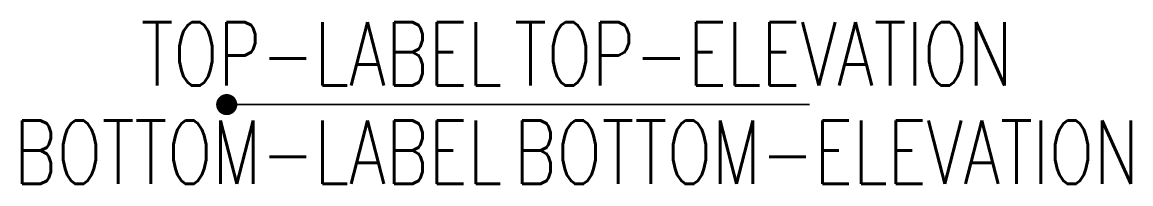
# Model space of a CAD drawing. Extents: x -3.2 to 14.2, y -1.2 to 1.3.
import ezdxf
from ezdxf.enums import TextEntityAlignment as Align

# ---------------------------------------------------------------- set-up
doc = ezdxf.new("R2010")
doc.units = 0
doc.header["$MEASUREMENT"] = 0
doc.layers.get('0').update_dxf_attribs({"lineweight": 35})
doc.styles.add('Romans', font='romans.shx', dxfattribs={"width": 0.75})

msp = doc.modelspace()

# ---------------------------------------------------------------- linework, layer by layer
msp.add_line((9.167, 0), (0, 0))
at = {"const_width": 0.167}
msp.add_lwpolyline([(0, 0.083, 1), (0, -0.083, 1)], format="xyb", close=True, dxfattribs=at)

# ---------------------------------------------------------------- texts
at = {"style": 'Romans', "width": 0.75}
msp.add_attdef('TOP-LABEL', text='TC=', height=1, dxfattribs=at).set_placement((4.336, 0), align=Align.BOTTOM_RIGHT)
msp.add_attdef('TOP-ELEVATION', text='XX.XX', height=1, dxfattribs=at).set_placement((4.524, 0), align=Align.BOTTOM_LEFT)
msp.add_attdef('BOTTOM-LABEL', text='G=', height=1, dxfattribs=at).set_placement((4.336, -0.25), align=Align.TOP_RIGHT)
msp.add_attdef('BOTTOM-ELEVATION', text='XX.XX', height=1, dxfattribs=at).set_placement((4.517, -0.25), align=Align.TOP_LEFT)

doc.saveas('drawing.dxf')
